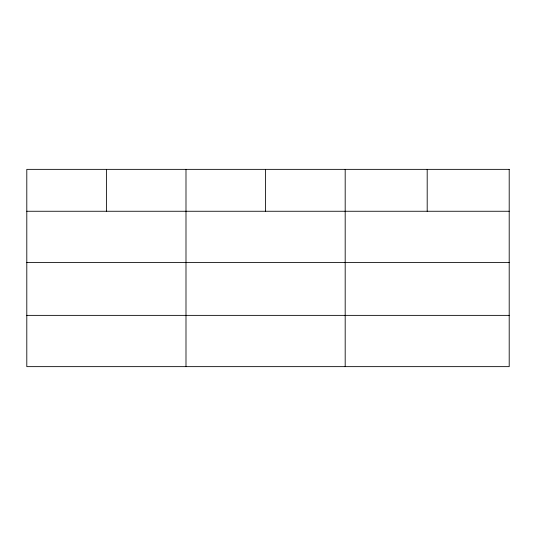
<?xml version="1.0" encoding="UTF-8"?>
<svg xmlns="http://www.w3.org/2000/svg" width="536" height="536" viewBox="0 0 536 536"><rect width="100%" height="100%" fill="white"/><g stroke="black" fill="none" stroke-linecap="round" stroke-linejoin="round"><path stroke-width="0.8" d="M26.8 211.258L509.2 211.258M26.8 262.533L509.2 262.533M26.8 315.369L509.2 315.369M427.192 169.356L427.192 211.258M345.184 169.356L345.184 366.644M265.588 169.356L265.588 211.258M185.992 169.356L185.992 366.644M106.396 169.356L106.396 211.258M509.2 169.356L26.8 169.356L26.8 366.644L509.2 366.644L509.2 169.356"/></g></svg>
